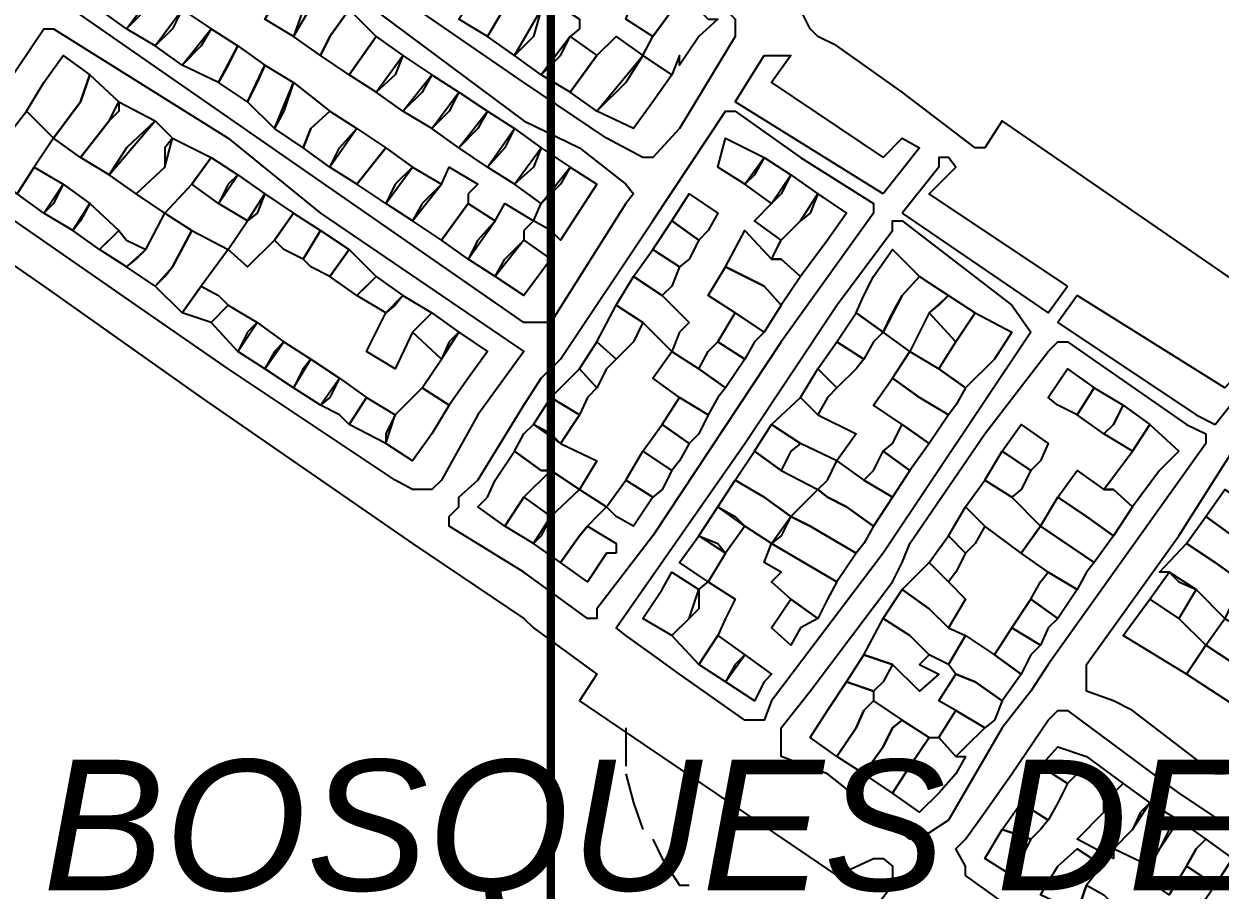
# Model space of a CAD drawing. Header units: millimetres. Extents: x -3588 to 75209, y -3737 to 38254.
# Drawn here: x 18547.3 to 18723.1, y 33576.1 to 33703.4 of the extents above; entities that cross this region are included whole.
import ezdxf

# ---------------------------------------------------------------- set-up
doc = ezdxf.new("R2010")
doc.units = ezdxf.units.MM
doc.layers.add('P', color=253, linetype='Continuous')
doc.layers.add('T', color=7, linetype='Continuous')

msp = doc.modelspace()

# ---------------------------------------------------------------- linework, layer by layer
at = {"layer": 'P', "const_width": 1.2}
msp.add_lwpolyline([(18624.733, 27097.434), (18624.733, 36423.662)], dxfattribs=at)
at = {"layer": 'P'}
for points in [[(18502.784, 33751.522), (18497.423, 33743.328), (18494.591, 33740.799), (18494.591, 33739.391), (18494.591, 33737.967), (18494.591, 33736.558), (18498.832, 33735.438), (18498.832, 33734.014), (18495.999, 33731.197), (18495.999, 33729.789), (18513.795, 33717.642), (18529.879, 33706.919), (18536.648, 33702.678), (18539.481, 33706.919), (18543.434, 33704.103), (18543.434, 33702.678), (18542.01, 33700.15), (18527.334, 33681.233), (18527.334, 33679.825), (18528.47, 33679.825), (18550.203, 33664.862), (18573.345, 33648.49), (18604.408, 33627.029), (18620.78, 33616.018)], [(18627.549, 33721.883), (18634.319, 33716.234), (18650.419, 33705.511), (18651.827, 33704.103), (18651.827, 33702.678), (18651.827, 33701.558), (18643.633, 33688.003), (18639.696, 33683.778), (18638.272, 33683.778), (18632.911, 33686.595), (18620.78, 33694.789), (18585.492, 33719.066), (18569.12, 33729.789), (18570.528, 33729.789), (18582.659, 33750.113), (18584.083, 33750.113), (18584.083, 33751.522), (18585.492, 33751.522), (18620.78, 33725.836), (18627.549, 33721.883)], [(18663.958, 33701.558), (18662.838, 33702.678), (18661.429, 33705.511), (18662.838, 33706.919), (18676.393, 33725.836), (18683.162, 33736.558), (18689.932, 33746.161), (18693.885, 33748.977), (18696.717, 33750.113), (18697.838, 33751.522), (18700.67, 33750.113), (18707.44, 33742.208), (18718.162, 33728.652), (18731.718, 33712.281)], [(18628.958, 33685.186), (18635.743, 33679.825), (18636.864, 33678.417), (18635.743, 33676.992), (18624.733, 33659.5), (18622.188, 33659.5), (18620.78, 33659.5), (18554.444, 33705.511), (18554.444, 33706.919), (18554.444, 33708.328), (18555.565, 33710.872), (18562.334, 33720.475), (18566.575, 33725.836), (18567.984, 33727.244), (18567.984, 33725.836), (18595.094, 33708.328), (18620.78, 33689.139), (18628.958, 33685.186)], [(18565.167, 33705.511), (18562.334, 33702.678), (18558.397, 33705.511), (18562.334, 33710.872), (18566.575, 33708.328), (18565.167, 33705.511)], [(18588.308, 33705.511), (18586.9, 33701.558), (18582.659, 33704.103), (18586.9, 33710.872), (18590.853, 33708.328), (18588.308, 33705.511)], [(18613.994, 33708.328), (18615.419, 33710.872), (18619.371, 33708.328), (18615.419, 33701.558), (18611.178, 33704.103), (18613.994, 33708.328)], [(18636.864, 33706.919), (18639.696, 33709.464), (18643.633, 33706.919), (18639.696, 33701.558), (18635.743, 33704.103), (18636.864, 33706.919)], [(18569.12, 33702.678), (18566.575, 33700.15), (18562.334, 33702.678), (18566.575, 33708.328), (18570.528, 33705.511), (18569.12, 33702.678)], [(18592.261, 33701.558), (18590.853, 33698.742), (18586.9, 33701.558), (18590.853, 33708.328), (18595.094, 33705.511), (18592.261, 33701.558)], [(18622.188, 33701.558), (18619.371, 33698.742), (18615.419, 33701.558), (18619.371, 33708.328), (18623.308, 33705.511), (18622.188, 33701.558)], [(18573.345, 33700.15), (18570.528, 33697.317), (18566.575, 33700.15), (18570.528, 33705.511), (18574.769, 33702.678), (18573.345, 33700.15)], [(18592.261, 33701.558), (18595.094, 33705.511), (18599.047, 33701.558), (18595.094, 33695.909), (18590.853, 33698.742), (18592.261, 33701.558)], [(18628.958, 33702.678), (18627.549, 33701.558), (18623.308, 33695.909), (18619.371, 33698.742), (18623.308, 33705.511), (18624.733, 33706.919), (18628.958, 33704.103), (18628.958, 33702.678)], [(18646.466, 33701.558), (18643.633, 33697.317), (18643.633, 33698.742), (18642.513, 33695.909), (18638.272, 33698.742), (18639.696, 33701.558), (18643.633, 33706.919), (18646.466, 33705.511), (18647.874, 33704.103), (18649.282, 33704.103), (18646.466, 33701.558)], [(18605.816, 33634.935), (18604.408, 33634.935), (18601.863, 33636.343), (18577.298, 33652.715), (18563.759, 33662.029), (18538.073, 33679.825), (18536.648, 33681.233), (18536.648, 33682.354), (18536.648, 33683.778), (18542.01, 33690.548), (18550.203, 33702.678), (18551.612, 33702.678), (18577.298, 33686.595), (18590.853, 33675.584), (18620.78, 33655.259), (18613.994, 33645.945), (18608.633, 33636.343), (18607.225, 33634.935), (18605.816, 33634.935)], [(18577.298, 33697.317), (18575.889, 33694.789), (18570.528, 33697.317), (18574.769, 33702.678), (18578.722, 33700.15), (18577.298, 33697.317)], [(18581.539, 33694.789), (18580.13, 33691.956), (18575.889, 33694.789), (18578.722, 33700.15), (18582.659, 33697.317), (18581.539, 33694.789)], [(18601.863, 33695.909), (18599.047, 33693.364), (18595.094, 33695.909), (18599.047, 33701.558), (18602.984, 33698.742), (18601.863, 33695.909)], [(18626.141, 33698.742), (18627.549, 33701.558), (18631.502, 33698.742), (18627.549, 33693.364), (18623.308, 33695.909), (18626.141, 33698.742)], [(18635.743, 33694.789), (18631.502, 33690.548), (18627.549, 33693.364), (18631.502, 33698.742), (18634.319, 33701.558), (18638.272, 33698.742), (18635.743, 33694.789)], [(18726.356, 33664.862), (18691.068, 33689.139), (18688.524, 33685.186), (18687.115, 33685.186), (18676.393, 33693.364), (18666.79, 33700.15), (18663.958, 33701.558)], [(18555.565, 33691.956), (18551.612, 33686.595), (18547.659, 33690.548), (18550.203, 33694.789), (18553.02, 33698.742), (18556.973, 33695.909), (18555.565, 33691.956)], [(18605.816, 33693.364), (18602.984, 33690.548), (18599.047, 33693.364), (18602.984, 33698.742), (18607.225, 33695.909), (18605.816, 33693.364)], [(18639.696, 33691.956), (18636.864, 33688.003), (18631.502, 33690.548), (18638.272, 33698.742), (18642.513, 33695.909), (18639.696, 33691.956)], [(18651.827, 33691.956), (18656.068, 33698.742), (18657.188, 33698.742), (18658.597, 33698.742), (18660.021, 33698.742), (18657.188, 33694.789), (18673.56, 33683.778), (18676.393, 33686.595), (18678.921, 33685.186), (18673.56, 33678.417)], [(18585.492, 33690.548), (18584.083, 33688.003), (18580.13, 33691.956), (18582.659, 33697.317), (18586.9, 33694.789), (18585.492, 33690.548)], [(18561.214, 33690.548), (18559.806, 33689.139), (18555.565, 33683.778), (18551.612, 33686.595), (18555.565, 33691.956), (18556.973, 33695.909), (18561.214, 33691.956), (18561.214, 33690.548)], [(18589.445, 33688.003), (18588.308, 33685.186), (18584.083, 33688.003), (18586.9, 33694.789), (18592.261, 33690.548), (18589.445, 33688.003)], [(18609.769, 33690.548), (18607.225, 33688.003), (18602.984, 33690.548), (18607.225, 33695.909), (18611.178, 33693.364), (18609.769, 33690.548)], [(18613.994, 33688.003), (18611.178, 33685.186), (18607.225, 33688.003), (18611.178, 33693.364), (18615.419, 33690.548), (18613.994, 33688.003)], [(18562.334, 33685.186), (18559.806, 33681.233), (18555.565, 33683.778), (18559.806, 33689.139), (18561.214, 33691.956), (18566.575, 33689.139), (18562.334, 33685.186)], [(18673.56, 33678.417), (18651.827, 33691.956)], [(18548.795, 33682.354), (18546.251, 33678.417), (18542.01, 33681.233), (18543.434, 33685.186), (18547.659, 33690.548), (18551.612, 33686.595), (18548.795, 33682.354)], [(18589.445, 33688.003), (18592.261, 33690.548), (18596.214, 33688.003), (18592.261, 33682.354), (18588.308, 33685.186), (18589.445, 33688.003)], [(18623.308, 33651.307), (18626.141, 33654.139), (18639.696, 33674.464), (18650.419, 33690.548), (18651.827, 33690.548), (18661.429, 33683.778), (18672.152, 33676.992), (18672.152, 33675.584), (18658.597, 33656.668), (18639.696, 33628.165), (18631.502, 33617.443), (18631.502, 33616.018), (18630.094, 33616.018), (18620.78, 33622.804), (18609.769, 33629.573), (18609.769, 33630.982), (18611.178, 33632.39), (18611.178, 33633.814), (18613.994, 33636.343), (18620.78, 33647.354), (18623.308, 33651.307)], [(18617.947, 33685.186), (18615.419, 33682.354), (18611.178, 33685.186), (18615.419, 33690.548), (18619.371, 33688.003), (18617.947, 33685.186)], [(18567.984, 33685.186), (18567.984, 33682.354), (18563.759, 33678.417), (18559.806, 33681.233), (18566.575, 33689.139), (18569.12, 33686.595), (18567.984, 33685.186)], [(18593.67, 33685.186), (18596.214, 33688.003), (18600.455, 33685.186), (18596.214, 33679.825), (18592.261, 33682.354), (18593.67, 33685.186)], [(18622.188, 33682.354), (18619.371, 33679.825), (18615.419, 33682.354), (18619.371, 33688.003), (18623.308, 33685.186), (18622.188, 33682.354)], [(18571.936, 33679.825), (18567.984, 33675.584), (18563.759, 33678.417), (18567.984, 33682.354), (18569.12, 33686.595), (18574.769, 33683.778), (18571.936, 33679.825)], [(18654.644, 33681.233), (18653.235, 33679.825), (18649.282, 33682.354), (18650.419, 33686.595), (18656.068, 33683.778), (18654.644, 33681.233)], [(18601.863, 33679.825), (18600.455, 33676.992), (18596.214, 33679.825), (18600.455, 33685.186), (18604.408, 33682.354), (18601.863, 33679.825)], [(18626.141, 33679.825), (18623.308, 33676.992), (18619.371, 33679.825), (18623.308, 33685.186), (18627.549, 33682.354), (18626.141, 33679.825)], [(18577.298, 33679.825), (18575.889, 33676.992), (18571.936, 33679.825), (18574.769, 33683.778), (18578.722, 33681.233), (18577.298, 33679.825)], [(18658.597, 33678.417), (18657.188, 33676.992), (18653.235, 33679.825), (18656.068, 33683.778), (18660.021, 33681.233), (18658.597, 33678.417)], [(18700.67, 33664.862), (18680.346, 33678.417), (18684.283, 33682.354), (18683.162, 33683.778), (18681.754, 33683.778), (18681.754, 33682.354), (18676.393, 33675.584)], [(18551.612, 33676.992), (18550.203, 33675.584), (18546.251, 33678.417), (18548.795, 33682.354), (18553.02, 33679.825), (18551.612, 33676.992)], [(18581.539, 33675.584), (18580.13, 33674.464), (18575.889, 33676.992), (18578.722, 33681.233), (18582.659, 33678.417), (18581.539, 33675.584)], [(18605.816, 33676.992), (18604.408, 33674.464), (18600.455, 33676.992), (18604.408, 33682.354), (18608.633, 33679.825), (18605.816, 33676.992)], [(18612.586, 33678.417), (18612.586, 33676.992), (18608.633, 33671.631), (18604.408, 33674.464), (18608.633, 33679.825), (18609.769, 33682.354), (18613.994, 33679.825), (18612.586, 33678.417)], [(18624.733, 33673.04), (18622.188, 33674.464), (18623.308, 33676.992), (18627.549, 33682.354), (18631.502, 33679.825), (18626.141, 33671.631), (18624.733, 33673.04)], [(18662.838, 33675.584), (18661.429, 33674.464), (18658.597, 33671.631), (18654.644, 33674.464), (18657.188, 33676.992), (18660.021, 33681.233), (18663.958, 33678.417), (18662.838, 33675.584)], [(18555.565, 33674.464), (18554.444, 33673.04), (18550.203, 33675.584), (18553.02, 33679.825), (18556.973, 33676.992), (18555.565, 33674.464)], [(18584.083, 33671.631), (18580.13, 33667.678), (18577.298, 33670.223), (18580.13, 33674.464), (18582.659, 33678.417), (18586.9, 33675.584), (18584.083, 33671.631)], [(18647.874, 33673.04), (18646.466, 33671.631), (18642.513, 33674.464), (18645.057, 33678.417), (18649.282, 33675.584), (18647.874, 33673.04)], [(18665.382, 33671.631), (18661.429, 33666.27), (18658.597, 33668.815), (18657.188, 33668.815), (18658.597, 33671.631), (18661.429, 33674.464), (18663.958, 33678.417), (18668.199, 33675.584), (18665.382, 33671.631)], [(18559.806, 33671.631), (18558.397, 33670.223), (18554.444, 33673.04), (18556.973, 33676.992), (18561.214, 33673.04), (18559.806, 33671.631)], [(18563.759, 33668.815), (18565.167, 33670.223), (18567.984, 33675.584), (18571.936, 33673.04), (18569.12, 33667.678), (18566.575, 33664.862), (18562.334, 33667.678), (18563.759, 33668.815)], [(18585.492, 33670.223), (18584.083, 33671.631), (18586.9, 33675.584), (18590.853, 33673.04), (18588.308, 33668.815), (18585.492, 33670.223)], [(18613.994, 33671.631), (18612.586, 33668.815), (18608.633, 33671.631), (18612.586, 33676.992), (18616.539, 33674.464), (18613.994, 33671.631)], [(18620.78, 33673.04), (18620.78, 33671.631), (18616.539, 33666.27), (18612.586, 33668.815), (18616.539, 33674.464), (18617.947, 33676.992), (18622.188, 33674.464), (18620.78, 33673.04)], [(18676.393, 33675.584), (18697.838, 33660.909), (18700.67, 33664.862)], [(18639.696, 33610.657), (18635.743, 33613.49), (18634.319, 33614.61), (18653.235, 33641.704), (18666.79, 33662.029), (18674.968, 33673.04), (18674.968, 33674.464), (18676.393, 33674.464), (18692.476, 33662.029), (18695.293, 33658.092), (18673.56, 33625.621), (18657.188, 33603.888), (18656.068, 33601.055), (18654.644, 33601.055), (18653.235, 33601.055), (18643.633, 33607.84), (18639.696, 33610.657)], [(18645.057, 33668.815), (18643.633, 33667.678), (18639.696, 33670.223), (18642.513, 33674.464), (18646.466, 33671.631), (18645.057, 33668.815)], [(18562.334, 33671.631), (18565.167, 33670.223), (18562.334, 33667.678), (18558.397, 33670.223), (18561.214, 33673.04), (18562.334, 33671.631)], [(18567.984, 33666.27), (18569.12, 33667.678), (18571.936, 33673.04), (18577.298, 33670.223), (18573.345, 33664.862), (18570.528, 33660.909), (18566.575, 33664.862), (18567.984, 33666.27)], [(18589.445, 33667.678), (18588.308, 33668.815), (18590.853, 33673.04), (18595.094, 33670.223), (18592.261, 33666.27), (18589.445, 33667.678)], [(18658.597, 33668.815), (18661.429, 33666.27), (18658.597, 33662.029), (18656.068, 33664.862), (18650.419, 33667.678), (18653.235, 33673.04), (18657.188, 33668.815), (18658.597, 33668.815)], [(18597.622, 33664.862), (18596.214, 33663.453), (18592.261, 33666.27), (18595.094, 33670.223), (18599.047, 33666.27), (18597.622, 33664.862)], [(18617.947, 33668.815), (18620.78, 33671.631), (18624.733, 33668.815), (18620.78, 33663.453), (18616.539, 33666.27), (18617.947, 33668.815)], [(18642.513, 33664.862), (18641.105, 33663.453), (18636.864, 33666.27), (18639.696, 33670.223), (18643.633, 33667.678), (18642.513, 33664.862)], [(18670.743, 33663.453), (18672.152, 33666.27), (18674.968, 33670.223), (18678.921, 33666.27), (18676.393, 33663.453), (18673.56, 33658.092), (18669.607, 33660.909), (18670.743, 33663.453)], [(18656.068, 33664.862), (18658.597, 33662.029), (18656.068, 33658.092), (18651.827, 33660.909), (18647.874, 33663.453), (18650.419, 33667.678), (18656.068, 33664.862)], [(18575.889, 33663.453), (18577.298, 33662.029), (18574.769, 33659.5), (18570.528, 33660.909), (18573.345, 33664.862), (18575.889, 33663.453)], [(18601.863, 33662.029), (18600.455, 33660.909), (18596.214, 33663.453), (18599.047, 33666.27), (18602.984, 33663.453), (18601.863, 33662.029)], [(18643.633, 33658.092), (18642.513, 33655.259), (18638.272, 33659.5), (18634.319, 33662.029), (18636.864, 33666.27), (18641.105, 33663.453), (18645.057, 33659.5), (18643.633, 33658.092)], [(18674.968, 33660.909), (18676.393, 33663.453), (18678.921, 33666.27), (18683.162, 33663.453), (18680.346, 33660.909), (18677.513, 33655.259), (18673.56, 33658.092), (18674.968, 33660.909)], [(18604.408, 33658.092), (18601.863, 33652.715), (18597.622, 33655.259), (18600.455, 33660.909), (18602.984, 33663.453), (18607.225, 33660.909), (18604.408, 33658.092)], [(18681.754, 33662.029), (18683.162, 33663.453), (18687.115, 33660.909), (18684.283, 33656.668), (18680.346, 33660.909), (18681.754, 33662.029)], [(18702.079, 33663.453), (18699.246, 33659.5), (18719.571, 33645.945), (18722.403, 33644.537)], [(18722.403, 33644.537), (18727.765, 33651.307), (18727.765, 33652.715), (18726.356, 33652.715), (18723.812, 33649.898), (18702.079, 33663.453)], [(18580.13, 33658.092), (18578.722, 33655.259), (18574.769, 33659.5), (18577.298, 33662.029), (18581.539, 33659.5), (18580.13, 33658.092)], [(18636.864, 33656.668), (18634.319, 33654.139), (18631.502, 33656.668), (18634.319, 33662.029), (18638.272, 33659.5), (18636.864, 33656.668)], [(18609.769, 33656.668), (18608.633, 33654.139), (18604.408, 33658.092), (18607.225, 33660.909), (18611.178, 33658.092), (18609.769, 33656.668)], [(18654.644, 33656.668), (18653.235, 33654.139), (18649.282, 33656.668), (18651.827, 33660.909), (18656.068, 33658.092), (18654.644, 33656.668)], [(18672.152, 33656.668), (18670.743, 33654.139), (18666.79, 33656.668), (18669.607, 33660.909), (18673.56, 33658.092), (18672.152, 33656.668)], [(18689.932, 33654.139), (18685.707, 33649.898), (18681.754, 33652.715), (18684.283, 33656.668), (18687.115, 33660.909), (18692.476, 33658.092), (18689.932, 33654.139)], [(18584.083, 33655.259), (18582.659, 33652.715), (18578.722, 33655.259), (18581.539, 33659.5), (18585.492, 33656.668), (18584.083, 33655.259)], [(18612.586, 33651.307), (18609.769, 33647.354), (18605.816, 33649.898), (18608.633, 33654.139), (18611.178, 33658.092), (18615.419, 33655.259), (18612.586, 33651.307)], [(18588.308, 33652.715), (18586.9, 33649.898), (18582.659, 33652.715), (18585.492, 33656.668), (18589.445, 33654.139), (18588.308, 33652.715)], [(18632.911, 33652.715), (18631.502, 33649.898), (18628.958, 33652.715), (18631.502, 33656.668), (18634.319, 33654.139), (18632.911, 33652.715)], [(18647.874, 33655.259), (18649.282, 33656.668), (18653.235, 33654.139), (18650.419, 33649.898), (18646.466, 33652.715), (18647.874, 33655.259)], [(18676.393, 33624.212), (18677.513, 33627.029), (18688.524, 33643.129), (18697.838, 33655.259), (18699.246, 33656.668), (18700.67, 33656.668), (18718.162, 33644.537), (18720.995, 33643.129), (18720.995, 33641.704), (18697.838, 33609.249), (18695.293, 33605.296), (18691.068, 33599.935), (18683.162, 33586.379), (18678.921, 33583.563), (18677.513, 33583.563), (18665.382, 33593.165), (18658.597, 33595.694), (18658.597, 33598.526), (18658.597, 33599.935), (18662.838, 33605.296), (18674.968, 33621.38), (18676.393, 33624.212)], [(18669.607, 33652.715), (18666.79, 33649.898), (18663.958, 33652.715), (18666.79, 33656.668), (18670.743, 33654.139), (18669.607, 33652.715)], [(18649.282, 33648.49), (18647.874, 33645.945), (18643.633, 33648.49), (18639.696, 33651.307), (18642.513, 33655.259), (18646.466, 33652.715), (18650.419, 33649.898), (18649.282, 33648.49)], [(18684.283, 33647.354), (18683.162, 33645.945), (18678.921, 33648.49), (18674.968, 33651.307), (18677.513, 33655.259), (18681.754, 33652.715), (18685.707, 33649.898), (18684.283, 33647.354)], [(18592.261, 33648.49), (18590.853, 33647.354), (18586.9, 33649.898), (18589.445, 33654.139), (18593.67, 33651.307), (18592.261, 33648.49)], [(18630.094, 33648.49), (18628.958, 33645.945), (18624.733, 33648.49), (18628.958, 33652.715), (18631.502, 33649.898), (18630.094, 33648.49)], [(18665.382, 33648.49), (18663.958, 33645.945), (18661.429, 33648.49), (18663.958, 33652.715), (18666.79, 33649.898), (18665.382, 33648.49)], [(18699.246, 33647.354), (18697.838, 33648.49), (18700.67, 33652.715), (18704.607, 33649.898), (18702.079, 33645.945), (18699.246, 33647.354)], [(18593.67, 33645.945), (18590.853, 33647.354), (18593.67, 33651.307), (18597.622, 33648.49), (18595.094, 33644.537), (18593.67, 33645.945)], [(18678.921, 33648.49), (18683.162, 33645.945), (18680.346, 33641.704), (18676.393, 33644.537), (18672.152, 33647.354), (18674.968, 33651.307), (18678.921, 33648.49)], [(18607.225, 33643.129), (18604.408, 33639.176), (18600.455, 33641.704), (18601.863, 33645.945), (18605.816, 33649.898), (18609.769, 33647.354), (18607.225, 33643.129)], [(18707.44, 33644.537), (18706.032, 33643.129), (18702.079, 33645.945), (18704.607, 33649.898), (18708.848, 33647.354), (18707.44, 33644.537)], [(18707.44, 33603.888), (18703.487, 33605.296), (18703.487, 33607.84), (18703.487, 33609.249), (18717.042, 33628.165), (18724.932, 33640.584), (18729.173, 33647.354), (18730.581, 33649.898), (18731.718, 33649.898), (18752.042, 33636.343), (18752.042, 33634.935), (18745.257, 33625.621), (18735.943, 33610.657), (18726.356, 33597.118), (18723.812, 33594.285), (18723.812, 33593.165), (18722.403, 33593.165), (18710.257, 33602.479), (18707.44, 33603.888)], [(18600.455, 33643.129), (18600.455, 33641.704), (18595.094, 33644.537), (18597.622, 33648.49), (18601.863, 33645.945), (18600.455, 33643.129)], [(18624.733, 33643.129), (18622.188, 33644.537), (18624.733, 33648.49), (18628.958, 33645.945), (18626.141, 33641.704), (18624.733, 33643.129)], [(18646.466, 33643.129), (18645.057, 33641.704), (18641.105, 33644.537), (18643.633, 33648.49), (18647.874, 33645.945), (18646.466, 33643.129)], [(18663.958, 33645.945), (18669.607, 33643.129), (18666.79, 33639.176), (18661.429, 33641.704), (18657.188, 33644.537), (18661.429, 33648.49), (18663.958, 33645.945)], [(18707.44, 33644.537), (18708.848, 33647.354), (18712.801, 33644.537), (18710.257, 33640.584), (18706.032, 33643.129), (18707.44, 33644.537)], [(18620.78, 33643.129), (18622.188, 33644.537), (18626.141, 33641.704), (18631.502, 33639.176), (18628.958, 33634.935), (18624.733, 33637.767), (18623.308, 33637.767), (18619.371, 33640.584), (18620.78, 33643.129)], [(18643.633, 33639.176), (18642.513, 33637.767), (18638.272, 33640.584), (18641.105, 33644.537), (18645.057, 33641.704), (18643.633, 33639.176)], [(18660.021, 33640.584), (18658.597, 33637.767), (18654.644, 33640.584), (18657.188, 33644.537), (18661.429, 33641.704), (18660.021, 33640.584)], [(18674.968, 33641.704), (18676.393, 33644.537), (18680.346, 33641.704), (18677.513, 33637.767), (18673.56, 33640.584), (18674.968, 33641.704)], [(18696.717, 33639.176), (18695.293, 33637.767), (18691.068, 33640.584), (18693.885, 33644.537), (18697.838, 33641.704), (18696.717, 33639.176)], [(18714.209, 33637.767), (18710.257, 33632.39), (18707.44, 33634.935), (18706.032, 33634.935), (18710.257, 33640.584), (18712.801, 33644.537), (18717.042, 33640.584), (18714.209, 33637.767)], [(18615.419, 33633.814), (18616.539, 33636.343), (18619.371, 33640.584), (18623.308, 33637.767), (18624.733, 33637.767), (18620.78, 33633.814), (18617.947, 33629.573), (18613.994, 33632.39), (18615.419, 33633.814)], [(18641.105, 33634.935), (18639.696, 33633.814), (18635.743, 33636.343), (18638.272, 33640.584), (18642.513, 33637.767), (18641.105, 33634.935)], [(18658.597, 33637.767), (18663.958, 33634.935), (18660.021, 33630.982), (18656.068, 33633.814), (18651.827, 33636.343), (18654.644, 33640.584), (18658.597, 33637.767)], [(18672.152, 33637.767), (18673.56, 33640.584), (18677.513, 33637.767), (18674.968, 33633.814), (18670.743, 33636.343), (18672.152, 33637.767)], [(18693.885, 33634.935), (18692.476, 33633.814), (18688.524, 33636.343), (18691.068, 33640.584), (18695.293, 33637.767), (18693.885, 33634.935)], [(18665.382, 33636.343), (18666.79, 33639.176), (18670.743, 33636.343), (18674.968, 33633.814), (18672.152, 33629.573), (18668.199, 33632.39), (18665.382, 33633.814), (18663.958, 33634.935), (18665.382, 33636.343)], [(18707.44, 33634.935), (18710.257, 33632.39), (18707.44, 33628.165), (18703.487, 33630.982), (18699.246, 33633.814), (18702.079, 33637.767), (18706.032, 33634.935), (18707.44, 33634.935)], [(18634.319, 33630.982), (18632.911, 33632.39), (18635.743, 33636.343), (18639.696, 33633.814), (18636.864, 33629.573), (18634.319, 33630.982)], [(18658.597, 33628.165), (18657.188, 33627.029), (18653.235, 33629.573), (18649.282, 33632.39), (18651.827, 33636.343), (18656.068, 33633.814), (18660.021, 33630.982), (18658.597, 33628.165)], [(18692.476, 33633.814), (18696.717, 33629.573), (18693.885, 33625.621), (18688.524, 33629.573), (18685.707, 33632.39), (18688.524, 33636.343), (18692.476, 33633.814)], [(18623.308, 33628.165), (18622.188, 33627.029), (18617.947, 33629.573), (18620.78, 33633.814), (18624.733, 33630.982), (18623.308, 33628.165)], [(18631.502, 33630.982), (18630.094, 33629.573), (18628.958, 33628.165), (18626.141, 33624.212), (18622.188, 33627.029), (18624.733, 33630.982), (18628.958, 33634.935), (18632.911, 33632.39), (18631.502, 33630.982)], [(18670.743, 33627.029), (18669.607, 33625.621), (18662.838, 33629.573), (18660.021, 33630.982), (18663.958, 33634.935), (18665.382, 33633.814), (18668.199, 33632.39), (18672.152, 33629.573), (18670.743, 33627.029)], [(18703.487, 33630.982), (18707.44, 33628.165), (18704.607, 33624.212), (18696.717, 33629.573), (18699.246, 33633.814), (18703.487, 33630.982)], [(18726.356, 33629.573), (18724.932, 33628.165), (18720.995, 33630.982), (18723.812, 33634.935), (18727.765, 33632.39), (18726.356, 33629.573)], [(18651.827, 33630.982), (18653.235, 33629.573), (18650.419, 33625.621), (18646.466, 33628.165), (18649.282, 33632.39), (18651.827, 33630.982)], [(18687.115, 33627.029), (18685.707, 33625.621), (18683.162, 33628.165), (18685.707, 33632.39), (18688.524, 33629.573), (18687.115, 33627.029)], [(18662.838, 33629.573), (18669.607, 33625.621), (18666.79, 33621.38), (18657.188, 33627.029), (18660.021, 33630.982), (18662.838, 33629.573)], [(18724.932, 33628.165), (18729.173, 33625.621), (18726.356, 33621.38), (18722.403, 33624.212), (18718.162, 33627.029), (18720.995, 33630.982), (18724.932, 33628.165)], [(18634.319, 33625.621), (18632.911, 33625.621), (18630.094, 33621.38), (18626.141, 33624.212), (18628.958, 33628.165), (18630.094, 33629.573), (18634.319, 33627.029), (18634.319, 33625.621)], [(18649.282, 33627.029), (18650.419, 33625.621), (18647.874, 33621.38), (18643.633, 33624.212), (18646.466, 33628.165), (18649.282, 33627.029)], [(18684.283, 33622.804), (18683.162, 33621.38), (18680.346, 33624.212), (18683.162, 33628.165), (18685.707, 33625.621), (18684.283, 33622.804)], [(18703.487, 33622.804), (18702.079, 33620.259), (18697.838, 33622.804), (18693.885, 33625.621), (18696.717, 33629.573), (18704.607, 33624.212), (18703.487, 33622.804)], [(18665.382, 33618.851), (18663.958, 33616.018), (18660.021, 33618.851), (18657.188, 33621.38), (18658.597, 33622.804), (18656.068, 33624.212), (18657.188, 33627.029), (18666.79, 33621.38), (18665.382, 33618.851)], [(18715.618, 33622.804), (18714.209, 33622.804), (18718.162, 33627.029), (18722.403, 33624.212), (18726.356, 33621.38), (18723.812, 33616.018), (18719.571, 33620.259), (18715.618, 33622.804)], [(18646.466, 33617.443), (18645.057, 33616.018), (18642.513, 33613.49), (18638.272, 33616.018), (18641.105, 33620.259), (18642.513, 33622.804), (18646.466, 33620.259), (18646.466, 33617.443)], [(18683.162, 33621.38), (18685.707, 33618.851), (18683.162, 33614.61), (18680.346, 33617.443), (18676.393, 33620.259), (18680.346, 33624.212), (18683.162, 33621.38)], [(18696.717, 33621.38), (18697.838, 33622.804), (18702.079, 33620.259), (18699.246, 33616.018), (18695.293, 33618.851), (18696.717, 33621.38)], [(18717.042, 33621.38), (18719.571, 33620.259), (18717.042, 33616.018), (18712.801, 33618.851), (18715.618, 33622.804), (18717.042, 33621.38)], [(18650.419, 33616.018), (18649.282, 33613.49), (18646.466, 33609.249), (18642.513, 33613.49), (18645.057, 33616.018), (18646.466, 33620.259), (18647.874, 33621.38), (18651.827, 33618.851), (18650.419, 33616.018)], [(18683.162, 33614.61), (18685.707, 33613.49), (18683.162, 33609.249), (18680.346, 33610.657), (18677.513, 33613.49), (18673.56, 33616.018), (18676.393, 33620.259), (18680.346, 33617.443), (18683.162, 33614.61)], [(18661.429, 33614.61), (18660.021, 33612.065), (18657.188, 33614.61), (18660.021, 33618.851), (18663.958, 33616.018), (18661.429, 33614.61)], [(18697.838, 33614.61), (18696.717, 33612.065), (18692.476, 33614.61), (18695.293, 33618.851), (18699.246, 33616.018), (18697.838, 33614.61)], [(18717.042, 33616.018), (18720.995, 33612.065), (18718.162, 33607.84), (18708.848, 33613.49), (18712.801, 33618.851), (18717.042, 33616.018)], [(18620.78, 33616.018), (18622.188, 33614.61), (18631.502, 33607.84), (18628.958, 33603.888), (18666.79, 33578.202), (18672.152, 33580.73), (18673.56, 33580.73), (18674.968, 33579.61), (18674.968, 33576.793), (18666.79, 33566.055), (18665.382, 33563.238), (18665.382, 33559.285), (18668.199, 33548.275), (18670.743, 33532.191), (18672.152, 33519.756), (18674.968, 33505.081), (18677.513, 33485.892), (18678.921, 33471.217), (18681.754, 33457.662), (18681.754, 33445.243), (18681.754, 33441.29)], [(18677.513, 33613.49), (18680.346, 33610.657), (18678.921, 33609.249), (18681.754, 33607.84), (18678.921, 33605.296), (18674.968, 33609.249), (18670.743, 33610.657), (18673.56, 33616.018), (18677.513, 33613.49)], [(18730.581, 33609.249), (18729.173, 33606.704), (18720.995, 33612.065), (18723.812, 33616.018), (18727.765, 33613.49), (18731.718, 33610.657), (18730.581, 33609.249)], [(18695.293, 33610.657), (18693.885, 33607.84), (18689.932, 33610.657), (18692.476, 33614.61), (18696.717, 33612.065), (18695.293, 33610.657)], [(18651.827, 33609.249), (18650.419, 33606.704), (18646.466, 33609.249), (18649.282, 33613.49), (18653.235, 33610.657), (18651.827, 33609.249)], [(18689.932, 33610.657), (18693.885, 33607.84), (18691.068, 33603.888), (18687.115, 33606.704), (18684.283, 33607.84), (18683.162, 33609.249), (18685.707, 33613.49), (18689.932, 33610.657)], [(18656.068, 33606.704), (18654.644, 33603.888), (18650.419, 33606.704), (18653.235, 33610.657), (18657.188, 33607.84), (18656.068, 33606.704)], [(18673.56, 33606.704), (18672.152, 33605.296), (18668.199, 33606.704), (18670.743, 33610.657), (18674.968, 33609.249), (18673.56, 33606.704)], [(18727.765, 33605.296), (18726.356, 33602.479), (18718.162, 33607.84), (18720.995, 33612.065), (18729.173, 33606.704), (18727.765, 33605.296)], [(18689.932, 33601.055), (18688.524, 33599.935), (18684.283, 33602.479), (18681.754, 33603.888), (18684.283, 33607.84), (18687.115, 33606.704), (18691.068, 33603.888), (18689.932, 33601.055)], [(18672.152, 33603.888), (18670.743, 33602.479), (18669.607, 33599.935), (18666.79, 33595.694), (18662.838, 33598.526), (18665.382, 33602.479), (18668.199, 33606.704), (18672.152, 33605.296), (18672.152, 33603.888)], [(18673.56, 33597.118), (18670.743, 33593.165), (18666.79, 33595.694), (18669.607, 33599.935), (18670.743, 33602.479), (18672.152, 33603.888), (18676.393, 33601.055), (18674.968, 33599.935), (18673.56, 33597.118)], [(18685.707, 33597.118), (18684.283, 33595.694), (18681.754, 33598.526), (18684.283, 33602.479), (18688.524, 33599.935), (18685.707, 33597.118)], [(18688.524, 33587.516), (18692.476, 33593.165), (18697.838, 33601.055), (18699.246, 33602.479), (18700.67, 33602.479), (18717.042, 33590.332), (18737.367, 33576.793), (18754.859, 33566.055), (18764.461, 33559.285), (18765.581, 33557.877), (18767.006, 33556.469), (18767.006, 33555.044), (18754.859, 33536.144), (18753.451, 33534.719), (18750.906, 33534.719), (18748.089, 33536.144), (18730.581, 33546.866), (18704.607, 33564.646), (18685.707, 33578.202), (18685.707, 33579.61), (18684.283, 33582.154), (18685.707, 33583.563), (18688.524, 33587.516)], [(18635.743, 33599.935), (18635.743, 33597.118), (18635.743, 33595.694), (18635.743, 33594.285)], [(18677.513, 33594.285), (18674.968, 33590.332), (18670.743, 33593.165), (18673.56, 33597.118), (18674.968, 33599.935), (18676.393, 33601.055), (18680.346, 33598.526), (18677.513, 33594.285)], [(18684.283, 33593.165), (18681.754, 33590.332), (18678.921, 33587.516), (18674.968, 33590.332), (18677.513, 33594.285), (18680.346, 33598.526), (18681.754, 33598.526), (18684.283, 33595.694), (18685.707, 33595.694), (18684.283, 33593.165)], [(18707.44, 33590.332), (18702.079, 33593.165), (18700.67, 33591.741), (18696.717, 33594.285), (18699.246, 33597.118), (18703.487, 33595.694), (18708.848, 33591.741), (18707.44, 33590.332)], [(18635.743, 33593.165), (18636.864, 33588.924), (18638.272, 33584.971)], [(18699.246, 33588.924), (18697.838, 33586.379), (18693.885, 33588.924), (18696.717, 33594.285), (18700.67, 33591.741), (18699.246, 33588.924)], [(18711.393, 33587.516), (18710.257, 33584.971), (18707.44, 33582.154), (18707.44, 33580.73), (18702.079, 33583.563), (18706.032, 33587.516), (18706.032, 33588.924), (18707.44, 33590.332), (18708.848, 33591.741), (18712.801, 33588.924), (18711.393, 33587.516)], [(18696.717, 33584.971), (18695.293, 33583.563), (18691.068, 33584.971), (18693.885, 33588.924), (18697.838, 33586.379), (18696.717, 33584.971)], [(18715.618, 33584.971), (18714.209, 33582.154), (18712.801, 33579.61), (18707.44, 33582.154), (18710.257, 33584.971), (18712.801, 33588.924), (18717.042, 33586.379), (18715.618, 33584.971)], [(18719.571, 33582.154), (18718.162, 33579.61), (18715.618, 33575.369), (18711.393, 33578.202), (18712.801, 33579.61), (18714.209, 33582.154), (18717.042, 33586.379), (18720.995, 33583.563), (18719.571, 33582.154)], [(18693.885, 33580.73), (18692.476, 33578.202), (18688.524, 33580.73), (18691.068, 33584.971), (18695.293, 33583.563), (18693.885, 33580.73)], [(18639.696, 33583.563), (18641.105, 33580.73), (18643.633, 33576.793), (18645.057, 33576.793)], [(18719.571, 33582.154), (18720.995, 33583.563), (18724.932, 33580.73), (18722.403, 33576.793), (18718.162, 33579.61), (18719.571, 33582.154)], [(18704.607, 33578.202), (18703.487, 33576.793), (18702.079, 33572.84), (18696.717, 33575.369), (18699.246, 33579.61), (18702.079, 33582.154), (18706.032, 33579.61), (18704.607, 33578.202)], [(18720.995, 33571.416), (18719.571, 33572.84), (18722.403, 33576.793), (18724.932, 33580.73), (18729.173, 33578.202), (18726.356, 33573.961), (18723.812, 33570.008), (18720.995, 33571.416)], [(18706.032, 33575.369), (18707.44, 33573.961), (18706.032, 33570.008), (18702.079, 33572.84), (18703.487, 33576.793), (18706.032, 33575.369)]]:
    msp.add_lwpolyline(points, dxfattribs=at)

# ---------------------------------------------------------------- texts
at = {"layer": 'T', "color": 254, "insert": (18550.043, 33595.229), "char_height": 19.20446, "attachment_point": 1}
msp.add_mtext('{\\fArial|b0|i1|c0|p18;BOSQUES DEL NORTE}', dxfattribs=at)

doc.saveas('drawing.dxf')
